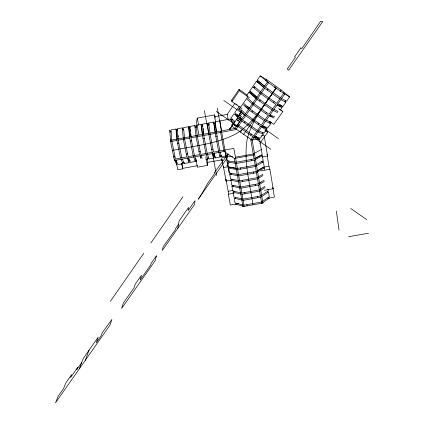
<?xml version="1.0" encoding="UTF-8"?>
<svg xmlns="http://www.w3.org/2000/svg" width="424" height="424" viewBox="0 0 424 424"><rect width="100%" height="100%" fill="white"/><g stroke="black" fill="none" stroke-linecap="round" stroke-linejoin="round"><path stroke-width="0.64" d="M215.641 122.377L214.592 116.695L214.661 114.909L197.277 118.116L196.508 122.234L198.973 135.065M195.766 158.762L197.414 167.204L207.378 165.402L207.718 162.366L207.108 159.17M177.751 228.414L179.108 220.962L188.569 207.437L188.102 210.574L195.029 200.679L194.579 204.405L162.307 250.446L163.166 246.694L175.515 229.559L175.78 228.176L178.504 224.285M175.955 160.744L177.788 169.759L182.723 168.863L181.933 163.85M254.676 154.787L234.339 158.47L224.105 151.463L174.465 160.495L170.353 140.312L170.734 139.226M85.261 360.358L89.072 350.16M79.288 368.88L83.252 358.476L98.23 337.064L96.184 342.825L101.172 335.707L102.195 332.808L111.867 319.473L109.954 325.134L55.512 402.8L58.289 396.005L63.653 388.336L65.837 382.909L71.714 374.509L70.506 377.625L77.666 367.385L76.861 369.474L81.694 362.568M241.961 108.602L231.864 101.537L231.679 100.112L239.03 89.411L247.431 95.326M231.864 101.537L239.327 90.688L239.03 89.411M228.255 120.056L227.238 114.363L234.907 103.228M239.205 106.217L238.463 107.293L246.365 114.613L261.306 125.059L268.169 115.328L253.202 104.802L246.943 99.221M246.27 96.004L248.888 92.22L251.676 93.646M272.775 108.798L257.787 98.22L249.635 91.139L252.64 86.793L254.845 87.969M258.598 82.569L256.403 81.344L253.388 85.706L261.624 92.708L276.634 103.334L283.614 93.434L289.682 96.889L286.629 101.193L281.075 98.156M280.502 97.843L265.482 87.174L257.161 80.253L260.188 75.875L266.675 79.654L281.144 89.962L289.682 96.889M256.462 96.667L250.754 91.711L250.006 92.792L256.181 98.172M231.621 120.225L232.357 119.165M239.009 109.551L239.751 108.48M253.976 87.938L254.729 86.846M236.852 116.42L237.594 115.349M241.542 114.66L239.91 113.367L241.632 110.436M229.421 129.627L236.475 119.462L239.947 113.547M110.357 301.395L143.81 253.197M150.854 243.042L183.009 196.715M233.264 124.312L236.475 126.538L233.242 124.121L229.707 129.431L229.607 128.223M265.933 80.724L266.675 79.654M236.449 126.347L241.415 118.731L238.214 116.499M265.615 79.855L266.675 80.613L267.502 81.959L235.156 128.43L170.353 140.312M239.088 118.492L241.839 121.11L235.919 129.617L216.553 133.162L219.844 150.939M257.516 130.428L242.592 120.029L249.397 110.261L243.307 104.712M265.117 119.658L250.16 109.169L257.018 99.317L248.888 92.22M257.787 98.22L264.709 88.282L256.403 81.344M265.482 87.174L268.577 82.728L260.188 75.875M244.309 122.833L245.067 121.752M251.872 111.994L252.635 110.908M259.504 101.071L260.267 99.969M267.194 90.047L267.968 88.939M240.493 132.129L241.781 130.046M243.689 134.344L276.109 88.091L275.144 86.644L274.349 87.678M226.84 165.8L228.737 163.097M280.026 91.558L281.144 89.962M250.542 135.145L251.294 134.079M258.094 124.418L258.852 123.342M265.71 113.595L266.473 112.508M273.395 102.682L274.164 101.585M225.372 151.76L227.291 160.76L236.322 162.207L254.087 158.995L250.812 139.936L252.99 136.846M260.548 126.135L253.743 135.781L238.834 125.425L237.445 124.084M234.339 158.47L242.989 206.599L262.944 203.054L252.185 140.227L284.684 94.197L283.418 92.432M262.249 133.677L262.997 132.627M269.728 123.119L270.48 122.059M284.87 101.733L285.638 100.652M262.371 133.221L263.309 134.095L260.347 138.282L254.347 136.009M261.597 125.891L265.684 127.613L267.03 128.848L264.051 133.051L258.126 130.672M269.812 122.716L270.766 123.575L267.777 127.794L262.483 125.557M280.556 109.768L282.066 107.632L279.172 105.184M277.757 103.922L282.824 106.562L285.866 102.269L284.87 101.447M259.848 143.376L267.624 132.426L267.168 131.207L265.625 130.126M279.517 109.047L282.85 111.613L273.777 124.386L269.6 121.46M220.173 152.158L221.418 156.748L226.395 155.847L228.255 153.981M260.654 197.218L268.477 192.046L269.277 196.816L261.486 202.068L244.017 205.174L234.997 202.921L234.127 198.172L243.153 200.335L260.654 197.218L261.693 203.276L269.478 198.003L268.233 197.727M234.408 191.378L233.041 192.215L233.91 196.985L242.936 199.126L260.442 196.005L268.275 190.853L267.973 189.056M265.095 187.594L259.605 191.134L242.062 194.266L233.041 192.215M264.889 186.385L259.398 189.915L241.844 193.047L232.824 191.023L231.944 186.226L233.587 185.251M231.944 186.226L240.97 188.166L258.555 185.018L264.348 181.366M232.23 179.405L230.847 180.211L231.727 185.028L240.753 186.942L258.343 183.788L264.147 180.158M259.456 183.152L261.083 182.129M263.039 175.467L257.501 178.87L239.873 182.034L230.847 180.211M262.832 174.248L257.288 177.64L239.65 180.804L230.624 179.002L229.744 174.163L231.398 173.225M229.744 174.163L238.77 175.875L256.441 172.695L264.417 167.92L264.724 169.743M236.232 168.397L230.025 167.316L228.631 168.089L229.522 172.95L238.548 174.635L256.228 171.455L264.21 166.701L263.389 161.809L261.518 161.528M257.363 170.93L262.848 167.66L264.417 167.92M263.389 161.809L255.375 166.484L237.657 169.679L228.631 168.089M254.299 160.246L262.355 155.672L263.182 160.585L255.158 165.238L237.435 168.439L228.409 166.871L227.518 161.984L236.544 163.457L254.299 160.246L256.228 171.455M254.087 158.995L262.149 154.442L259.605 139.326L258.725 138.484M255.248 158.587L260.23 155.767M261.322 149.508L253.223 153.976L235.421 157.203M214.592 116.695L227.238 114.363M177.19 138.924L176.442 130.062L176.013 129.013L171.005 129.935L171.884 141.351L175.472 159.011L186.857 156.938L183.343 139.252L182.283 127.863L177.269 128.785L178.244 140.185L181.795 157.861M189.353 128.923L188.558 126.707L183.539 127.629L184.615 139.019L188.124 156.71L199.524 154.633L196.095 136.915L194.839 125.552L189.814 126.474L190.991 137.848L194.452 155.56M212.217 152.327L200.791 154.405L197.372 136.682L196.095 125.319L201.124 124.391L202.513 134.275M207.135 153.249L203.764 135.51L202.381 124.158L207.416 123.236L208.083 125.552M237.435 168.439L233.847 148.389L213.484 152.094L210.156 134.339L208.672 123.002L213.712 122.075L215.212 131.949M176.442 130.062L177.688 129.834M201.453 125.456L202.709 125.228L202.863 126.49M213.998 123.151L215.254 122.918L216.484 131.716M169.892 132.028L171.148 131.795M182.458 129.712L183.714 129.484M195.04 127.401L196.301 127.168M207.654 125.08L208.915 124.847M176.013 129.013L176.972 140.418L170.607 141.584L169.754 130.168L170.48 131.859M178.244 140.185L189.719 138.081L188.558 126.707M190.991 137.848L202.481 135.744L201.124 124.391M203.764 135.51L215.275 133.401L213.712 122.075M172.414 150.446C194.059 145.814 217.088 144.128 236.841 133.348C254.109 122.515 264.237 104.028 276.109 88.091C265.196 104.675 251.278 120.469 246.991 140.376C243.678 161.984 249.869 183.56 252.958 204.829M177.561 143.349L178.833 143.121M190.291 141.022L191.569 140.789M203.043 138.685L204.32 138.452M215.821 136.348L217.099 136.115M255.322 136.936L256.584 136.708M260.983 135.903L264.12 135.33L267.56 156.032L261.952 157.044M174.884 156.117L173.623 156.345L174.169 157.543M186.279 154.039L187.546 153.811M198.962 151.728L200.234 151.501M211.666 149.412L212.938 149.184M190.217 160.473L188.982 160.696L187.752 157.67M212.784 153.117L213.712 156.202L214.952 155.979L215.207 157.876L220.178 156.975L219.998 155.714M182.585 162.816L183.831 162.588M195.008 160.558L196.254 160.33L196.598 161.252M207.453 158.3L208.698 158.073M219.918 156.037L221.164 155.809M182.871 162.456L182.983 163.728L178.038 164.623L175.987 160.134M182.304 159.042L184.223 163.5L189.168 162.604L188.86 159.429M195.226 160.214L195.358 161.48L190.408 162.381L188.579 157.845M205.894 159.567L207.76 159.228L207.601 157.967M213.712 156.202L213.966 158.104L209 159.005L207.331 153.854M227.206 156.779L221.609 157.797L223.416 167.586L228.997 166.579M207.718 162.366L222.367 159.71M182.834 168.344L197.616 165.667M262.525 167.395L268.975 166.234L269.913 169.314L273.146 188.765L264.47 190.312M261.173 170.888L269.913 169.314M223.416 167.586L223.39 166.563L226.061 181.022L231.218 180.099M238.691 203.525L230.333 205.009L228.34 194.224L228.197 191.298L233.28 190.392M228.34 194.224L234.149 193.185M267.942 198.315L274.397 197.171L272.812 187.615L273.146 188.765M348.634 236.714L368.488 233.253M250.812 139.936L259.605 139.326L257.845 138.521M261.311 155.529L262.355 155.672M226.395 155.847L232.845 156.816M267.433 191.828L268.477 192.046M235.214 204.103L244.235 206.377M253.594 137.074L259.605 139.326M254.713 136.719L258.285 138.065M257.373 131.742L263.309 134.095M231.531 119.478L230.364 119.006L214.973 121.842L216.553 133.162M261.73 126.628L267.03 128.848M264.947 121.004L270.766 123.575M266.309 120.193L271.514 122.52M268.747 115.598L273.941 118.015M269.712 115.471L272.574 116.807M270.088 114.782L274.694 116.95M272.59 110.176L277.269 112.471L278.027 111.401L273.941 109.376M249.635 91.139L250.754 91.711M276.989 105.009L282.066 107.632M277.312 104.707L280.667 106.445L281.425 105.38L282.824 106.562M279.75 104.505L280.863 105.088M280.868 99.561L285.866 102.269M257.161 80.253L258.258 80.873L257.506 81.959L263.802 87.217M221.095 159.938L222.637 160.988M216.32 111.39L270.857 149.248M252.185 140.227L231.949 126.204L231.764 124.439M350.765 208.55L366.718 219.606M238.182 116.314L240.848 118.169M237.318 117.793L240.519 120.019M237.345 117.978L240.551 120.209M241.839 121.11L256.764 131.504M236.449 119.271L239.65 121.503M236.475 119.462L239.687 121.693M240.806 112.074L241.871 112.821M223.793 100.456L278.451 138.637M265.026 130.608L267.624 132.426M239.91 113.367L240.975 114.109M239.046 114.84L240.647 115.953M239.083 115.021L241.744 116.881M249.397 110.261L264.353 120.739M231.679 100.112L232.728 100.843M235.972 103.975L237.037 104.723M239.327 90.688L249.439 97.812M278.663 108.65L282.85 111.613M257.018 99.317L272.007 109.89M267.502 81.959L284.684 94.197M264.709 88.282L279.729 98.946M259.228 81.678L264.571 86.114M252.64 86.793L260.855 93.81L275.86 104.426L268.938 114.242L253.965 103.705L247.69 98.135M247.727 106.466L249.201 107.797M244.049 103.631L250.16 109.169M245.019 105.762L248.448 108.878M245.613 115.699L237.726 108.359L234.774 112.63L238.452 116.112M237.376 114.491L238.336 115.397M239.375 116.982L242.592 120.029M235.203 114.189L237.599 116.462M238.166 117.623L234.037 113.696L231.096 117.946L235.135 121.847M234.393 122.918L230.364 119.006L232.993 124.031M236.698 125.154L238.087 126.5M174.211 159.244L176.803 164.846L176.702 163.574M175.271 159.943L176.649 162.938M181.043 159.27L182.983 163.728M187.318 158.073L189.168 162.604M182.283 127.863L183.152 130.136M193.413 156.387L195.358 161.48M194.902 156.753L196.026 159.737M189.814 126.474L190.185 127.534L188.934 127.762L189.841 136.602M199.932 155.778L200.944 158.64M200.261 155.396L201.119 157.839M201.193 155.55L202.195 158.412M194.839 125.552L195.416 127.274M196.095 125.319L196.476 126.469M206.265 154.686L207.76 159.228M266.961 154.135L267.56 156.032M247.664 96.084L247.849 96.688L240.371 107.489L240.265 106.981M202.381 124.158L202.709 125.228M212.567 153.483L213.966 158.104M213.828 153.249L215.207 157.876M214.221 153.509L214.772 155.359M208.672 123.002L209.17 124.741M218.736 151.776L220.178 156.975M262.673 201.819L262.944 203.054M176.972 140.418L180.529 158.094M181.557 163.065L182.723 168.863M189.719 138.081L193.185 155.788M205.762 156.949L207.378 165.402M197.277 118.116L198.586 124.942M202.481 135.744L205.868 153.483M204.368 110.606L216.579 175.51M214.661 114.909L215.238 118.02M226.013 179.484L228.197 191.298M215.275 133.401L218.572 151.172M217.289 108.215L229.177 173.241M225.589 155.815L225.822 157.097M220.379 131.138L224.105 151.463M228.759 160.993L228.981 162.222M230.985 173.225L231.207 174.444M233.189 185.336L233.412 186.544M235.373 197.33L235.59 198.527M237.657 169.679L239.65 180.804M239.873 182.034L241.844 193.047M242.062 194.266L244.017 205.174M240.355 167.909L240.578 169.155M242.56 180.285L242.777 181.514M244.738 192.533L244.955 193.752M246.895 204.66L247.113 205.868M251.151 159.525L251.368 160.776M253.308 171.98L253.52 173.22M255.439 184.313L255.651 185.537M257.553 196.519L257.76 197.732M256.441 172.695L258.343 183.788M258.555 185.018L260.442 196.005M261.878 161.343L262.085 162.572M268.01 197.669L268.212 198.861M267.279 156.043L268.975 166.234M220.014 120.914L221.678 132.224M336.343 211.088L339.041 230.142M221.243 155.486L221.418 156.748M207.416 123.236L208.878 134.572M203.091 128.377L203.324 130.269M203.478 131.525L203.785 134.042M242.767 204.718L242.989 206.599M190.387 129.426L190.583 131.318M190.842 133.846L191.107 136.369M184.106 162.233L184.223 163.5M178.181 135.526L178.287 136.793M225.997 179.389L226.061 181.022M214.655 172.409L214.629 173.469L207.511 183.634L201.358 194.489L198.252 199.169L227.709 157.14L227.566 154.596L214.655 172.409M156.387 255.879L155.237 260.532L121.656 308.439L123.373 303.033L134.095 287.716L135.092 284.371L141.515 275.192L140.121 280.094L150.679 265.021L151.087 263.447L156.387 255.879M300.855 47.928L294.664 56.779L295.406 57.304L287.271 68.921L288.627 70.236L322.738 21.576L320.682 21.2L301.93 48.522L300.855 47.928"/></g></svg>
